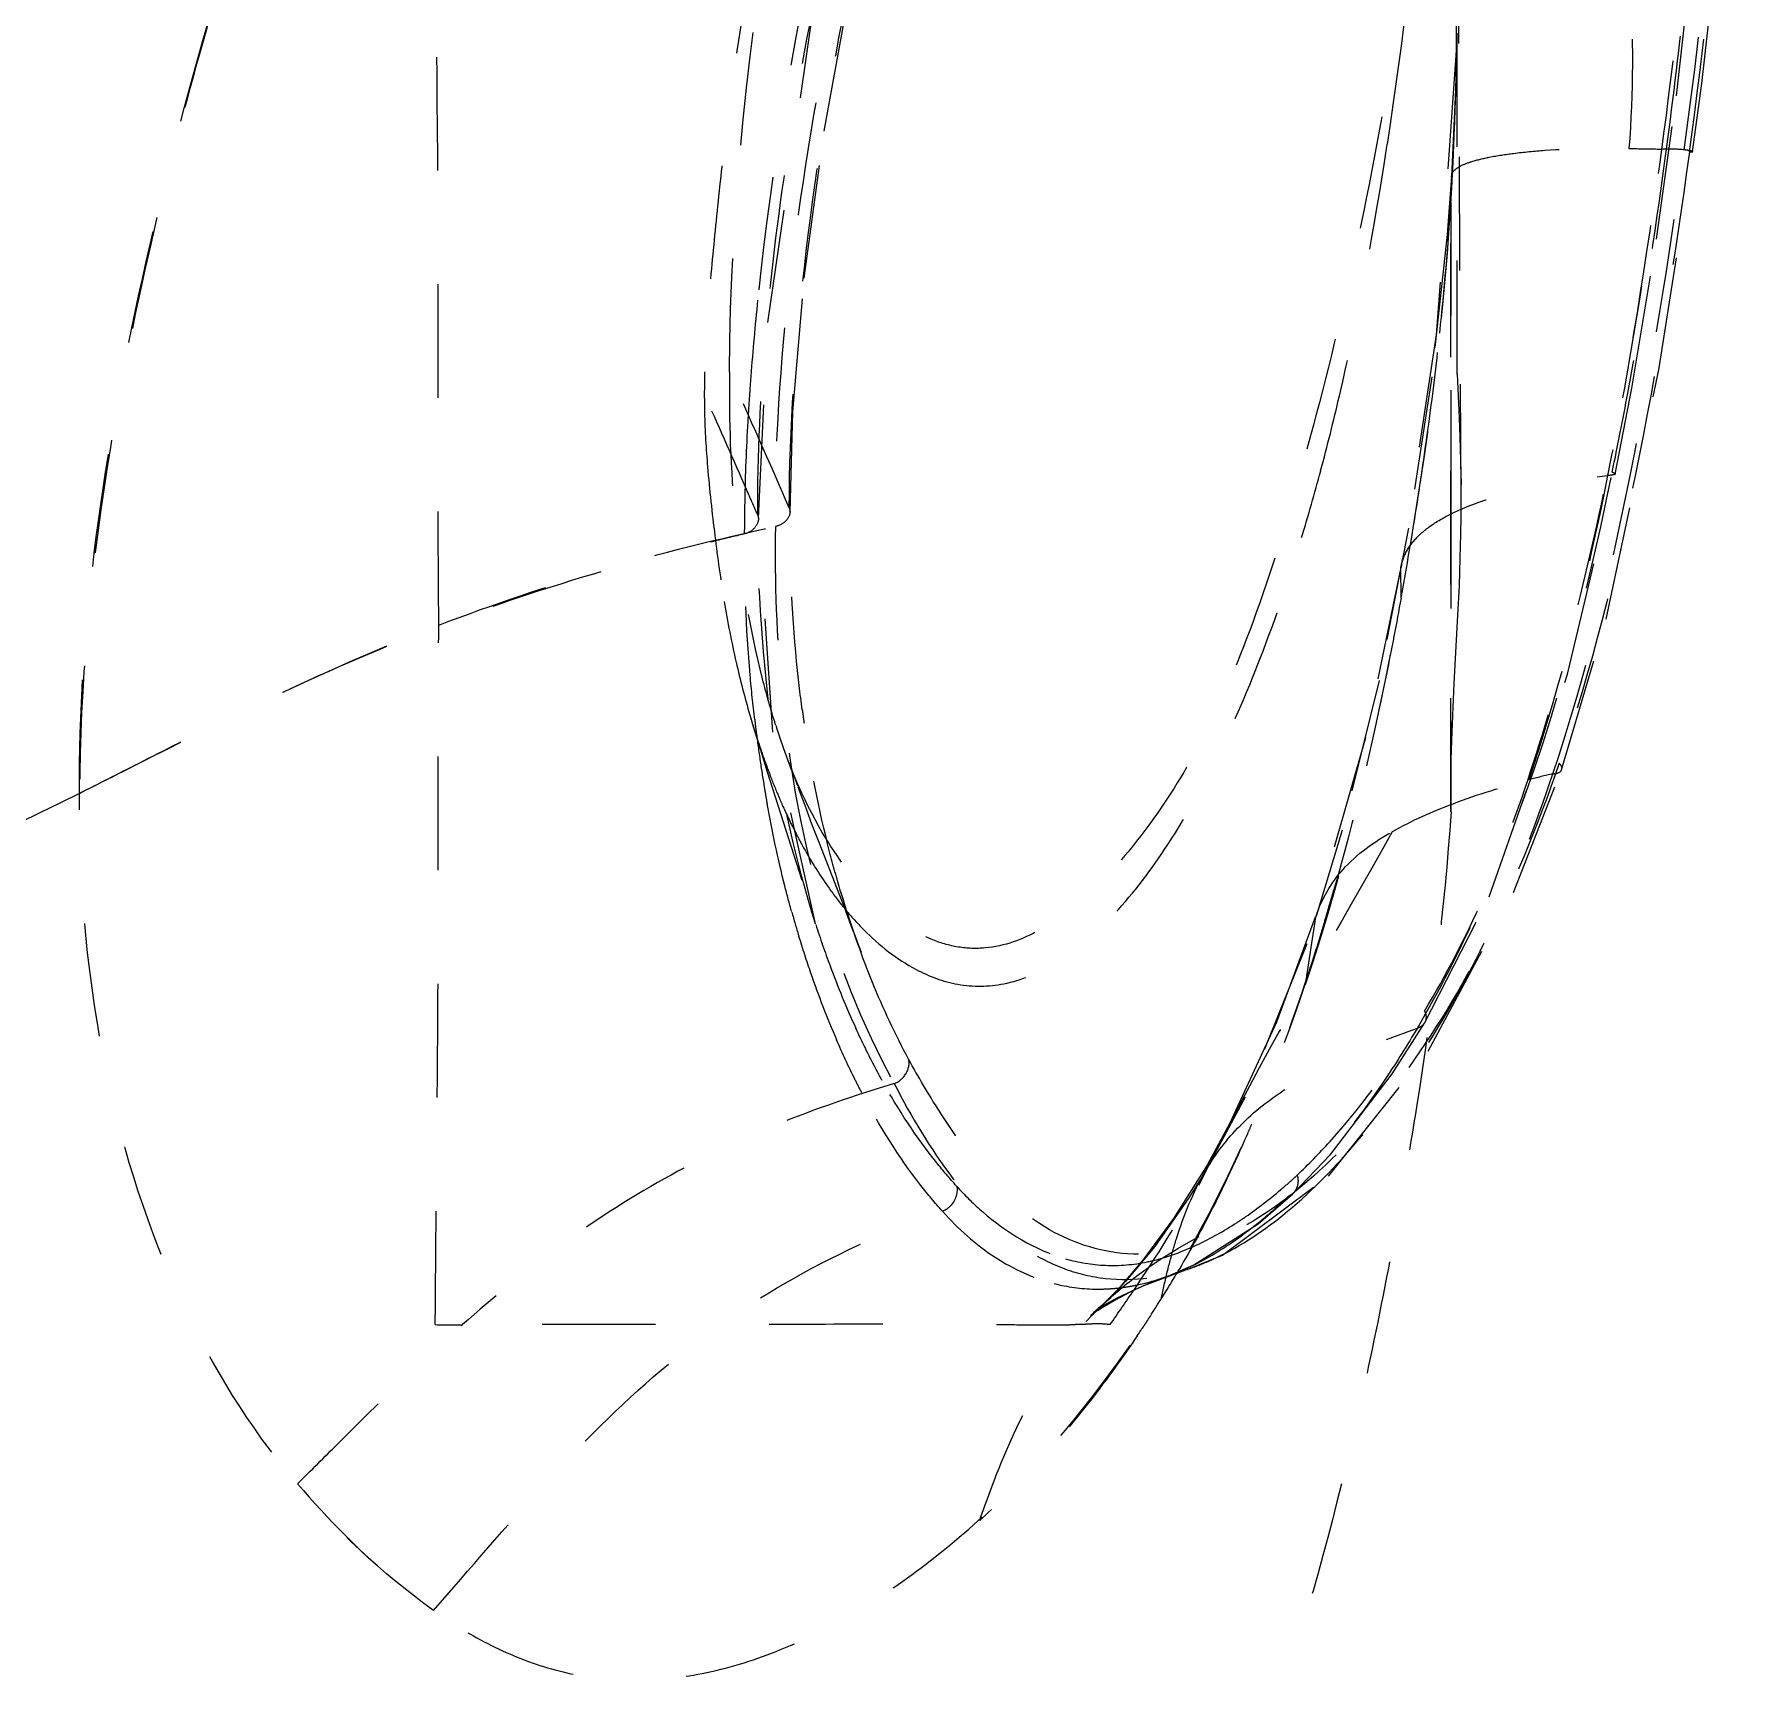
# Model space of a CAD drawing. Header units: millimetres. Extents: x 1540 to 3369, y -3458 to 1222.
# Drawn here: x 2607.79 to 2632.3, y -525.39 to -501.6 of the extents above; entities that cross this region are included whole.
import ezdxf

# ---------------------------------------------------------------- set-up
doc = ezdxf.new("R2010")
doc.units = ezdxf.units.MM
doc.header["$LTSCALE"] = 16.335
doc.linetypes.add('HIDDEN', pattern=[0.2, 0.1, -0.1])
doc.layers.add('21', color=7, linetype='CONTINUOUS')

msp = doc.modelspace()

# ---------------------------------------------------------------- linework, layer by layer
at = {"layer": '21', "color": 8, "linetype": 'HIDDEN'}
for p, q in [((2628.251, -506.491), (2628.251, -483.979)), ((2628.307, -508.27), (2628.252, -497.488)), ((2628.232, -501.912), (2627.951, -505.927)), ((2631.3, -503.256), (2631.192, -503.256)), ((2631.248, -503.357), (2631.261, -503.255)), ((2631.59, -503.298), (2631.64, -503.296)), ((2631.64, -503.296), (2631.64, -503.295)), ((2628.171, -503.646), (2628.109, -504.486)), ((2628.171, -503.648), (2628.171, -503.646)), ((2628.18, -503.699), (2628.171, -503.648)), ((2628.16, -504.017), (2628.16, -506.72)), ((2628.161, -512.783), (2628.161, -504.02)), ((2628.109, -504.486), (2627.885, -506.529)), ((2627.951, -505.927), (2627.445, -509.266)), ((2628.251, -506.489), (2628.279, -507.124)), ((2628.16, -506.72), (2628.16, -508.228)), ((2630.523, -507.928), (2630.523, -507.929)), ((2628.16, -508.228), (2628.161, -512.783)), ((2618.194, -508.519), (2618.204, -508.564)), ((2618.204, -508.564), (2618.205, -508.573)), ((2618.649, -508.414), (2618.66, -508.47)), ((2627.442, -509.273), (2626.932, -511.722)), ((2627.442, -509.273), (2627.443, -509.267)), ((2627.444, -509.712), (2627.442, -509.273)), ((2626.932, -511.722), (2626.087, -514.682)), ((2618.233, -511.894), (2618.332, -512.21)), ((2618.332, -512.21), (2619.03, -514.405)), ((2618.623, -512.031), (2618.662, -512.136)), ((2618.662, -512.136), (2618.702, -512.242)), ((2618.702, -512.242), (2618.766, -512.408)), ((2629.752, -512.181), (2629.753, -512.177)), ((2618.77, -512.419), (2618.77, -512.418)), ((2618.87, -512.69), (2618.97, -512.957)), ((2618.97, -512.957), (2619.071, -513.222)), ((2619.071, -513.222), (2619.369, -513.984)), ((2619.369, -513.984), (2619.421, -514.117)), ((2619.395, -514.114), (2619.41, -514.133)), ((2619.421, -514.117), (2619.544, -514.444)), ((2619.459, -514.163), (2619.427, -514.061)), ((2619.49, -514.26), (2619.459, -514.163)), ((2619.52, -514.35), (2619.49, -514.26)), ((2619.549, -514.435), (2619.52, -514.35)), ((2619.544, -514.444), (2619.594, -514.574)), ((2619.576, -514.512), (2619.549, -514.435)), ((2626.072, -515.266), (2626.217, -514.3)), ((2626.217, -514.3), (2626.222, -514.283)), ((2619.601, -514.583), (2619.576, -514.512)), ((2619.594, -514.574), (2619.64, -514.692)), ((2619.625, -514.647), (2619.601, -514.583)), ((2619.646, -514.705), (2619.625, -514.647)), ((2619.64, -514.692), (2619.683, -514.8)), ((2619.665, -514.754), (2619.646, -514.705)), ((2626.087, -514.682), (2625.203, -516.885)), ((2619.68, -514.795), (2619.665, -514.754)), ((2627.78, -515.822), (2627.779, -515.823)), ((2625.203, -516.885), (2624.629, -517.955)), ((2624.982, -517.261), (2624.534, -518.157)), ((2624.983, -517.261), (2624.982, -517.261)), ((2624.629, -517.955), (2624.641, -517.934)), ((2625.886, -518.277), (2625.817, -518.318)), ((2625.888, -518.274), (2625.886, -518.277)), ((2623.902, -519.033), (2623.482, -519.537)), ((2623.482, -519.537), (2623.358, -519.67)), ((2624.083, -519.462), (2624.091, -519.459)), ((2624.348, -519.371), (2624.37, -519.364)), ((2622.982, -520.024), (2622.979, -520.026)), ((2623.091, -519.926), (2623.068, -519.945))]:
    msp.add_line(p, q, dxfattribs=at)
for points in [[(2630.523, -507.928), (2630.76, -506.695), (2631.117, -504.55), (2631.402, -502.491), (2631.626, -500.513), (2631.8, -498.621), (2631.933, -496.833), (2632.032, -495.152), (2632.1, -493.588), (2632.149, -492.139), (2632.186, -490.8), (2632.301, -485.496)], [(2618.66, -508.47), (2618.7, -507.036), (2618.863, -505.11), (2619.151, -503), (2619.563, -500.714), (2620.105, -498.248), (2620.778, -495.606), (2621.501, -493.029)], [(2618.204, -508.564), (2618.34, -505.75), (2618.974, -501.39), (2619.917, -497.185)], [(2628.257, -498.166), (2628.23, -502.306), (2628.171, -503.648)], [(2631.636, -503.295), (2631.767, -502.315), (2632.011, -500.166), (2632.146, -498.707)], [(2629.752, -512.181), (2630.393, -510.013), (2631.151, -506.432), (2631.64, -503.295)], [(2627.885, -506.529), (2627.552, -508.705), (2627.127, -510.897), (2626.598, -513.046), (2626.222, -514.283)], [(2628.279, -507.124), (2628.289, -507.398), (2628.306, -508.077)], [(2627.779, -515.823), (2628.71, -514.005), (2629.838, -510.806), (2630.523, -507.929)], [(2628.207, -510.939), (2628.262, -509.959), (2628.282, -509.533), (2628.296, -509.139), (2628.303, -508.794), (2628.306, -508.543), (2628.307, -508.411), (2628.307, -508.27)], [(2619.026, -514.394), (2618.413, -511.638), (2618.205, -508.573)], [(2628.164, -512.036), (2628.172, -511.752), (2628.186, -511.399), (2628.207, -510.939)], [(2618.081, -511.392), (2618.13, -511.558), (2618.233, -511.894)], [(2618.454, -511.539), (2618.471, -511.591), (2618.49, -511.649), (2618.509, -511.707), (2618.528, -511.763), (2618.547, -511.818), (2618.566, -511.872), (2618.585, -511.926), (2618.623, -512.031)], [(2624.369, -519.362), (2624.875, -519.156), (2626.401, -518.024), (2627.832, -516.225), (2629.06, -513.946), (2629.749, -512.176)], [(2618.772, -512.422), (2618.792, -512.476), (2618.87, -512.69)], [(2619.427, -514.061), (2619.394, -513.953), (2619.387, -513.93)], [(2626.208, -514.298), (2625.652, -515.809), (2624.983, -517.261)], [(2625.888, -518.274), (2626.428, -517.712), (2627.317, -516.553), (2627.78, -515.822)], [(2624.982, -517.261), (2624.654, -517.862), (2624.173, -518.63)], [(2624.641, -517.934), (2624.394, -518.335), (2623.902, -519.033)], [(2624.091, -519.46), (2624.467, -519.299), (2625.388, -518.709), (2625.886, -518.277)], [(2624.173, -518.63), (2623.733, -519.231), (2623.376, -519.649), (2623.14, -519.884), (2623.091, -519.926)], [(2623.031, -519.989), (2623.153, -519.888), (2623.362, -519.77), (2623.722, -519.602), (2624.348, -519.371)], [(2623.081, -519.954), (2623.147, -519.912), (2623.226, -519.864), (2623.318, -519.81), (2623.419, -519.755), (2623.527, -519.7), (2623.642, -519.644), (2623.76, -519.591), (2623.882, -519.539), (2624.013, -519.488)], [(2623.205, -519.824), (2623.134, -519.89), (2623.101, -519.921), (2623.062, -519.956), (2623.024, -519.989), (2622.997, -520.011), (2622.982, -520.024)], [(2622.979, -520.026), (2622.98, -520.025), (2622.996, -520.013), (2623.031, -519.989)]]:
    msp.add_lwpolyline(points, dxfattribs=at)
for centre, radius, start, end in [((2548.422, -491.798), 83.88, 352.14124, 355.32706), ((2545.963, -491.412), 86.447, 352.09728, 355.13611), ((2558.908, -492.684), 69.141, 351.45048, 354.18191), ((2563.991, -500.454), 64.271, 358.5387, 358.97564), ((2569.162, -500.582), 59.098, 357.43036, 358.53447), ((2566.528, -493.807), 61.439, 350.94375, 351.42947), ((2574.529, -500.828), 53.726, 356.9902, 357.4364), ((2583.082, -501.279), 45.161, 356.5248, 356.992), ((2594.962, -501.929), 33.265, 356.3973, 356.9498), ((2585.018, -501.295), 43.228, 353.882, 356.3906), ((2659.161, -509.648), 41.184, 174.1176, 175.6406), ((2580.486, -500.806), 47.787, 351.5811, 353.8782), ((2629.834, -506.8), 12.407, 178.4205, 179.8819), ((2636.141, -506.798), 18.354, 178.9546, 185.4987), ((2654.86, -509.308), 36.87, 175.6593, 176.1823), ((2574.535, -499.973), 53.796, 351.4024, 351.6305), ((2597.695, -500.247), 29.595, 343.1171, 345.0497), ((2569.723, -499.229), 58.666, 350.13281, 351.3866), ((2644.152, -508.838), 26.15, 179.0341, 179.8922), ((2628.705, -554.6), 47.044, 103.1507, 103.6754), ((2562.999, -498.076), 65.488, 349.76458, 350.14711), ((2632.36, -507.34), 14.846, 189.3845, 192.8242), ((2630.699, -507.706), 13.145, 192.8745, 196.2864), ((2629.669, -508.001), 12.074, 196.3142, 197.8262), ((2638.637, -509.05), 20.627, 186.7068, 187.2799), ((2637.926, -508.771), 19.26, 187.5994, 188.172), ((2628.459, -508.392), 10.802, 197.8144, 200.9572), ((2638.326, -509.091), 20.313, 187.2777, 188.4696), ((2637.576, -509.203), 19.555, 188.468, 189.6365), ((2633.127, -526.873), 15.049, 103.4482, 104.7915), ((2636.937, -509.31), 18.908, 189.6396, 190.2299), ((2627.075, -508.913), 9.324, 201.0105, 202.9647), ((2623.622, -510.757), 5.398, 214.6669, 218.4593), ((2633.491, -509.742), 14.713, 196.5392, 200.3162), ((2593.04, -504.328), 34.783, 343.2625, 343.9946), ((2623.14, -511.137), 4.784, 218.7769, 220.3232), ((2633.909, -510.002), 15.799, 195.5017, 196.7951), ((2632.207, -510.182), 13.838, 197.7658, 200.3691), ((2632.832, -510.331), 14.674, 196.7777, 198.9681), ((2631.404, -510.825), 13.162, 198.9549, 203.435), ((2631.487, -510.46), 13.066, 200.3242, 204.5734), ((2604.851, -508.519), 22.242, 336.4475, 336.8214), ((2606.131, -509.082), 20.844, 334.2204, 336.4588), ((2621.246, -512.988), 6.879, 311.2692, 313.1407), ((2624.55, -515.018), 4.704, 222.0043, 222.412), ((2621.384, -513.144), 6.67, 310.4655, 311.2638), ((2623.086, -516.047), 3.286, 287.1874, 291.3813), ((2623.208, -516.441), 2.874, 281.7252, 287.1993), ((2623.088, -517.089), 2.557, 255.7214, 268.9367), ((2611.786, -512.043), 14.458, 327.6309, 329.5854), ((2622.85, -516.067), 3.612, 290.0851, 293.7237), ((2623.086, -517.067), 2.579, 268.9763, 271.5199), ((2626.65, -523.537), 5.065, 132.9243, 134.5902), ((2623.084, -516.996), 2.65, 271.5282, 275.1637), ((2623.074, -516.883), 2.764, 275.1671, 278.7017), ((2609.14, -510.572), 17.481, 327.3107, 328.2018), ((2626.554, -523.439), 4.928, 134.5906, 136.3324), ((2609.476, -510.789), 17.081, 326.0857, 327.312), ((2613.758, -493.865), 26.293, 269.5673, 270.4208)]:
    msp.add_arc(centre, radius, start, end, dxfattribs=at)
for points, knots in [([(2632.197, -482.415), (2632.245, -483.445), (2632.202, -485.442), (2632.094, -488.345), (2632.041, -491.167), (2631.946, -495.143), (2631.671, -499.405), (2631.105, -504.065), (2630.687, -506.606), (2630.41, -507.951)], [0, 0, 0, 0, 0.120585, 0.233469, 0.340009, 0.450823, 0.698828, 0.839374, 1, 1, 1, 1]), ([(2628.107, -489.771), (2628.067, -490.224), (2628.011, -491.205), (2627.944, -493.331), (2627.892, -496.085), (2627.689, -499.299), (2627.279, -502.318), (2626.712, -505.163), (2626.056, -507.792), (2625.362, -510.026), (2624.63, -511.741), (2623.858, -512.974), (2623.093, -513.873), (2622.321, -514.502), (2621.614, -514.763), (2621.071, -514.744), (2620.507, -514.576), (2619.782, -514.045), (2619, -512.988), (2618.623, -512.068), (2618.452, -511.533)], [0, 0, 0, 0, 0.043231, 0.093281, 0.202113, 0.30499, 0.399078, 0.491373, 0.580596, 0.656435, 0.713418, 0.757257, 0.794123, 0.82521, 0.851134, 0.86341, 0.876245, 0.906527, 0.946599, 1, 1, 1, 1]), ([(2613.537, -491.802), (2612.854, -493.651), (2611.882, -496.401), (2610.691, -500.051), (2609.69, -503.527), (2608.765, -507.657), (2608.448, -510.963), (2608.447, -512.52)], [0, 0, 0, 0, 0.275828, 0.408317, 0.537382, 0.782057, 1, 1, 1, 1]), ([(2617.79, -506.464), (2617.799, -504.038), (2618.323, -499.348), (2619.417, -494.781), (2620.032, -492.601)], [0, 0, 0, 0, 0.517118, 1, 1, 1, 1]), ([(2621.287, -493.06), (2620.861, -494.466), (2620.111, -497.212), (2619.24, -501.251), (2618.609, -505.039), (2618.433, -507.505), (2618.449, -508.683)], [0, 0, 0, 0, 0.276862, 0.535919, 0.777986, 1, 1, 1, 1]), ([(2618.649, -508.414), (2618.65, -507.261), (2618.827, -504.836), (2619.657, -499.66), (2620.695, -495.698), (2621.497, -493.002)], [0, 0, 0, 0, 0.220049, 0.463109, 1, 1, 1, 1]), ([(2631.261, -503.255), (2631.361, -502.504), (2631.716, -499.501), (2631.928, -496.482), (2632.029, -494.218)], [0, 0, 0, 0, 0.250394, 1, 1, 1, 1]), ([(2618.82, -497.067), (2618.626, -497.902), (2618.276, -499.539), (2617.924, -501.573), (2617.715, -503.145), (2617.595, -504.279), (2617.489, -505.379), (2617.442, -506.103), (2617.432, -506.458)], [0, 0, 0, 0, 0.270541, 0.528185, 0.651343, 0.770958, 0.8879, 1, 1, 1, 1]), ([(2618.194, -508.519), (2618.194, -507.649), (2618.278, -505.854), (2618.637, -503.078), (2619.178, -500.154), (2619.654, -498.161), (2619.912, -497.147)], [0, 0, 0, 0, 0.226448, 0.466844, 0.72785, 1, 1, 1, 1]), ([(2619.707, -497.259), (2619.529, -497.971), (2618.888, -500.666), (2618.402, -503.401), (2618.194, -505.427)], [0, 0, 0, 0, 0.26492, 1, 1, 1, 1]), ([(2608.443, -512.519), (2608.436, -511.365), (2608.605, -508.959), (2609.265, -505.262), (2610.276, -501.358), (2611.117, -498.709), (2611.575, -497.351)], [0, 0, 0, 0, 0.222605, 0.463958, 0.723639, 1, 1, 1, 1]), ([(2613.61, -510.1), (2613.599, -509.135), (2613.603, -507.156), (2613.603, -503.047), (2613.559, -499.901), (2613.559, -497.771)], [0, 0, 0, 0, 0.234622, 0.481534, 1, 1, 1, 1]), ([(2630.467, -498.424), (2630.591, -499.22), (2630.785, -500.824), (2630.782, -502.443), (2630.72, -503.248)], [0, 0, 0, 0, 0.499735, 1, 1, 1, 1]), ([(2628.173, -503.629), (2628.185, -503.57), (2628.299, -503.49), (2628.486, -503.424), (2628.744, -503.362), (2629.094, -503.31), (2629.763, -503.246), (2630.316, -503.242), (2630.719, -503.248)], [0, 0, 0, 0, 0.068845, 0.135671, 0.233935, 0.368397, 0.540128, 1, 1, 1, 1]), ([(2629.285, -512.324), (2629.763, -510.895), (2630.499, -507.883), (2630.975, -504.827), (2631.192, -503.257)], [0, 0, 0, 0, 0.48719, 1, 1, 1, 1]), ([(2629.628, -512.237), (2630.102, -510.824), (2630.825, -507.842), (2631.298, -504.82), (2631.514, -503.267)], [0, 0, 0, 0, 0.487391, 1, 1, 1, 1]), ([(2631.59, -503.298), (2631.376, -504.849), (2630.901, -507.809), (2630.185, -510.73), (2629.719, -512.084)], [0, 0, 0, 0, 0.52244, 1, 1, 1, 1]), ([(2630.481, -507.9), (2630.559, -507.522), (2630.856, -506.015), (2631.095, -504.497), (2631.248, -503.357)], [0, 0, 0, 0, 0.251136, 1, 1, 1, 1]), ([(2630.719, -503.248), (2630.757, -503.249), (2630.915, -503.251), (2631.072, -503.253), (2631.192, -503.257)], [0, 0, 0, 0, 0.24297, 1, 1, 1, 1]), ([(2631.64, -503.295), (2631.641, -503.291), (2631.625, -503.287), (2631.604, -503.28), (2631.562, -503.273), (2631.532, -503.269), (2631.514, -503.267)], [0, 0, 0, 0, 0.077018, 0.276321, 0.591129, 1, 1, 1, 1]), ([(2626.288, -507.882), (2626.384, -507.525), (2626.746, -506.069), (2627.023, -504.593), (2627.201, -503.478)], [0, 0, 0, 0, 0.246782, 1, 1, 1, 1]), ([(2626.072, -515.266), (2626.664, -513.517), (2627.516, -509.78), (2628.042, -505.989), (2628.162, -504.02)], [0, 0, 0, 0, 0.48337, 1, 1, 1, 1]), ([(2618.194, -508.519), (2618.13, -508.373), (2617.876, -507.791), (2617.619, -507.21), (2617.427, -506.775)], [0, 0, 0, 0, 0.250975, 1, 1, 1, 1]), ([(2617.427, -506.775), (2617.427, -506.865), (2617.431, -507.216), (2617.452, -507.567), (2617.474, -507.826)], [0, 0, 0, 0, 0.258078, 1, 1, 1, 1]), ([(2618.072, -506.853), (2618.063, -506.984), (2618.032, -507.498), (2618.012, -508.013), (2618.006, -508.397)], [0, 0, 0, 0, 0.254083, 1, 1, 1, 1]), ([(2617.474, -507.826), (2617.501, -508.157), (2617.573, -508.803), (2617.661, -509.447), (2617.713, -509.76)], [0, 0, 0, 0, 0.510777, 1, 1, 1, 1]), ([(2627.443, -509.267), (2627.457, -509.189), (2627.514, -509.027), (2627.686, -508.809), (2627.942, -508.611), (2628.437, -508.356), (2629.271, -508.111), (2629.999, -507.998), (2630.41, -507.951)], [0, 0, 0, 0, 0.069584, 0.147894, 0.240796, 0.352469, 0.636256, 1, 1, 1, 1]), ([(2627.678, -515.894), (2627.999, -515.353), (2628.591, -514.19), (2629.307, -512.292), (2629.916, -510.194), (2630.251, -508.72), (2630.41, -507.951)], [0, 0, 0, 0, 0.223749, 0.462722, 0.720596, 1, 1, 1, 1]), ([(2627.782, -515.649), (2628.093, -515.13), (2629.352, -512.685), (2630.052, -509.995), (2630.481, -507.9)], [0, 0, 0, 0, 0.220488, 1, 1, 1, 1]), ([(2630.523, -507.929), (2630.521, -507.932), (2630.509, -507.937), (2630.473, -507.944), (2630.437, -507.948), (2630.41, -507.951)], [0, 0, 0, 0, 0.09648, 0.293359, 1, 1, 1, 1]), ([(2630.481, -507.9), (2630.492, -507.905), (2630.505, -507.911), (2630.524, -507.923), (2630.523, -507.928)], [0, 0, 0, 0, 0.709381, 1, 1, 1, 1]), ([(2618.452, -511.533), (2618.383, -511.315), (2618.108, -510.341), (2617.947, -509.337), (2617.872, -508.557)], [0, 0, 0, 0, 0.22584, 1, 1, 1, 1]), ([(2618.205, -508.573), (2618.205, -508.586), (2618.196, -508.646), (2618.158, -508.699), (2618.123, -508.728)], [0, 0, 0, 0, 0.233276, 1, 1, 1, 1]), ([(2619.026, -514.394), (2618.741, -513.501), (2618.324, -511.551), (2618.194, -509.566), (2618.194, -508.519)], [0, 0, 0, 0, 0.472359, 1, 1, 1, 1]), ([(2618.66, -508.47), (2618.659, -508.518), (2618.603, -508.62), (2618.505, -508.671), (2618.449, -508.683)], [0, 0, 0, 0, 0.459497, 1, 1, 1, 1]), ([(2618.835, -511.318), (2618.804, -511.086), (2618.693, -510.122), (2618.649, -509.15), (2618.649, -508.414)], [0, 0, 0, 0, 0.241314, 1, 1, 1, 1]), ([(2613.61, -510.1), (2614.388, -509.802), (2615.985, -509.266), (2617.619, -508.862), (2618.449, -508.683)], [0, 0, 0, 0, 0.495206, 1, 1, 1, 1]), ([(2618.151, -511.459), (2618.126, -511.246), (2618.036, -510.359), (2618.001, -509.466), (2618.002, -508.789)], [0, 0, 0, 0, 0.240913, 1, 1, 1, 1]), ([(2618.449, -508.683), (2618.437, -509.481), (2618.529, -512.22), (2619.215, -514.985), (2620.156, -516.689)], [0, 0, 0, 0, 0.290818, 1, 1, 1, 1]), ([(2608.443, -512.519), (2608.726, -512.377), (2609.39, -512.035), (2610.819, -511.317), (2612.715, -510.425), (2615.105, -509.555), (2616.732, -509.096), (2617.583, -508.889)], [0, 0, 0, 0, 0.096488, 0.227273, 0.486307, 0.733443, 1, 1, 1, 1]), ([(2620.471, -515.05), (2620.659, -515.15), (2621.072, -515.307), (2621.781, -515.294), (2622.537, -514.969), (2623.308, -514.322), (2624.072, -513.344), (2624.801, -512.063), (2625.462, -510.532), (2625.838, -509.423), (2626.014, -508.842)], [0, 0, 0, 0, 0.068616, 0.139808, 0.223448, 0.329026, 0.462036, 0.622112, 0.803927, 1, 1, 1, 1]), ([(2627.444, -509.712), (2627.378, -510.077), (2627.105, -511.49), (2626.769, -512.891), (2626.474, -513.919)], [0, 0, 0, 0, 0.257211, 1, 1, 1, 1]), ([(2608.444, -512.518), (2608.865, -512.306), (2610.56, -511.445), (2612.274, -510.612), (2613.61, -510.1)], [0, 0, 0, 0, 0.247689, 1, 1, 1, 1]), ([(2613.559, -520.157), (2613.571, -518.574), (2613.601, -516.134), (2613.603, -512.782), (2613.599, -511.012), (2613.61, -510.1)], [0, 0, 0, 0, 0.472204, 0.727709, 1, 1, 1, 1]), ([(2619.387, -513.93), (2619.331, -513.742), (2619.11, -512.945), (2618.951, -512.132), (2618.862, -511.509)], [0, 0, 0, 0, 0.238589, 1, 1, 1, 1]), ([(2629.719, -512.084), (2629.406, -512.991), (2628.751, -514.605), (2627.507, -516.628), (2626.233, -518.074), (2624.912, -518.982), (2623.524, -519.253), (2622.208, -518.815), (2621.385, -517.941), (2620.792, -517.086), (2620.502, -516.595), (2620.364, -516.339)], [0, 0, 0, 0, 0.201115, 0.363601, 0.49549, 0.602755, 0.693729, 0.781299, 0.88072, 0.939153, 1, 1, 1, 1]), ([(2625.744, -518.584), (2626.116, -518.285), (2626.853, -517.534), (2627.863, -516.144), (2628.84, -514.357), (2629.375, -512.99), (2629.628, -512.237)], [0, 0, 0, 0, 0.190378, 0.41638, 0.683281, 1, 1, 1, 1]), ([(2629.628, -512.237), (2629.643, -512.237), (2629.688, -512.233), (2629.74, -512.21), (2629.752, -512.181)], [0, 0, 0, 0, 0.324761, 1, 1, 1, 1]), ([(2629.753, -512.177), (2629.755, -512.17), (2629.759, -512.135), (2629.737, -512.104), (2629.719, -512.084)], [0, 0, 0, 0, 0.208063, 1, 1, 1, 1]), ([(2627.319, -513.068), (2627.597, -512.91), (2628.243, -512.626), (2628.916, -512.42), (2629.285, -512.324)], [0, 0, 0, 0, 0.455902, 1, 1, 1, 1]), ([(2608.443, -512.519), (2606.935, -513.276), (2603.806, -514.694), (2598.928, -516.523), (2593.849, -518.05), (2590.374, -518.813), (2588.623, -519.129)], [0, 0, 0, 0, 0.241473, 0.491291, 0.745272, 1, 1, 1, 1]), ([(2613.533, -524.268), (2612.794, -523.731), (2611.369, -522.411), (2609.743, -519.769), (2608.664, -516.396), (2608.438, -513.877), (2608.443, -512.519)], [0, 0, 0, 0, 0.206305, 0.433554, 0.69309, 1, 1, 1, 1]), ([(2618.684, -514.224), (2618.649, -514.1), (2618.513, -513.585), (2618.402, -513.065), (2618.33, -512.668)], [0, 0, 0, 0, 0.24287, 1, 1, 1, 1]), ([(2618.49, -512.551), (2618.509, -512.594), (2618.583, -512.766), (2618.663, -512.935), (2618.726, -513.058)], [0, 0, 0, 0, 0.255273, 1, 1, 1, 1]), ([(2628.162, -512.783), (2628.067, -514.193), (2627.803, -516.301), (2627.32, -519.085), (2626.762, -521.855), (2625.861, -525.291), (2624.389, -529.304), (2622.515, -533.154), (2620.251, -536.775), (2617.657, -540.157), (2614.759, -543.285), (2611.582, -546.135), (2608.175, -548.712), (2604.577, -551.044), (2599.565, -553.848), (2593, -556.731), (2587.447, -558.169), (2584.662, -558.664)], [0, 0, 0, 0, 0.062109, 0.093159, 0.124132, 0.186217, 0.249037, 0.311596, 0.373975, 0.436327, 0.498607, 0.561046, 0.623561, 0.686106, 0.749278, 0.875729, 1, 1, 1, 1]), ([(2618.726, -513.058), (2618.761, -513.127), (2618.9, -513.391), (2619.056, -513.646), (2619.182, -513.828)], [0, 0, 0, 0, 0.259308, 1, 1, 1, 1]), ([(2626.222, -514.283), (2626.303, -514.038), (2626.592, -513.54), (2627.059, -513.214), (2627.319, -513.068)], [0, 0, 0, 0, 0.463942, 1, 1, 1, 1]), ([(2619.492, -514.233), (2619.565, -514.319), (2619.853, -514.633), (2620.194, -514.904), (2620.471, -515.05)], [0, 0, 0, 0, 0.264977, 1, 1, 1, 1]), ([(2626.349, -514.345), (2626.272, -514.602), (2625.961, -515.592), (2625.601, -516.567), (2625.298, -517.274)], [0, 0, 0, 0, 0.258913, 1, 1, 1, 1]), ([(2620.364, -516.339), (2620.171, -515.982), (2619.939, -515.488), (2619.742, -514.98), (2619.694, -514.85)], [0, 0, 0, 0, 0.746016, 1, 1, 1, 1]), ([(2611.579, -522.444), (2612.021, -522.961), (2612.727, -523.682), (2613.785, -524.465), (2614.615, -524.915), (2615.507, -525.211), (2616.473, -525.307), (2617.498, -525.185), (2618.566, -524.847), (2619.643, -524.295), (2621.125, -523.273), (2622.91, -521.49), (2624.748, -518.678), (2625.663, -516.469), (2626.067, -515.264)], [0, 0, 0, 0, 0.099766, 0.146844, 0.19257, 0.237652, 0.28372, 0.333665, 0.388061, 0.447046, 0.510408, 0.651403, 0.813636, 1, 1, 1, 1]), ([(2625.949, -518.007), (2626.113, -517.854), (2626.81, -517.139), (2627.385, -516.312), (2627.782, -515.649)], [0, 0, 0, 0, 0.224821, 1, 1, 1, 1]), ([(2627.782, -515.649), (2627.789, -515.663), (2627.81, -515.719), (2627.802, -515.785), (2627.78, -515.822)], [0, 0, 0, 0, 0.274851, 1, 1, 1, 1]), ([(2619.984, -516.649), (2619.951, -516.589), (2619.818, -516.341), (2619.694, -516.088), (2619.605, -515.894)], [0, 0, 0, 0, 0.243104, 1, 1, 1, 1]), ([(2624.641, -517.935), (2624.777, -517.704), (2625.116, -517.259), (2625.811, -516.72), (2626.681, -516.269), (2627.328, -516.019), (2627.678, -515.894)], [0, 0, 0, 0, 0.215188, 0.443282, 0.70127, 1, 1, 1, 1]), ([(2627.678, -515.894), (2627.534, -516.138), (2626.993, -517.003), (2626.35, -517.81), (2625.816, -518.318)], [0, 0, 0, 0, 0.278082, 1, 1, 1, 1]), ([(2627.779, -515.823), (2627.763, -515.849), (2627.729, -515.879), (2627.689, -515.892), (2627.678, -515.894)], [0, 0, 0, 0, 0.733916, 1, 1, 1, 1]), ([(2619.692, -516.824), (2619.66, -516.763), (2619.531, -516.512), (2619.412, -516.256), (2619.327, -516.06)], [0, 0, 0, 0, 0.244551, 1, 1, 1, 1]), ([(2620.156, -516.689), (2620.227, -516.667), (2620.344, -516.562), (2620.383, -516.406), (2620.364, -516.339)], [0, 0, 0, 0, 0.516241, 1, 1, 1, 1]), ([(2621.054, -518.166), (2620.956, -518.057), (2620.555, -517.584), (2620.212, -517.063), (2619.984, -516.649)], [0, 0, 0, 0, 0.237536, 1, 1, 1, 1]), ([(2620.156, -516.689), (2619.585, -516.866), (2618.451, -517.247), (2616.832, -518.028), (2615.324, -519.003), (2614.399, -519.762), (2613.951, -520.157)], [0, 0, 0, 0, 0.250005, 0.499998, 0.74999, 1, 1, 1, 1]), ([(2620.851, -518.527), (2620.743, -518.407), (2620.303, -517.879), (2619.937, -517.291), (2619.692, -516.824)], [0, 0, 0, 0, 0.233999, 1, 1, 1, 1]), ([(2620.156, -516.689), (2620.401, -517.165), (2620.799, -517.839), (2621.452, -518.599), (2621.964, -519.041), (2622.523, -519.347), (2623.32, -519.563), (2623.956, -519.493), (2624.348, -519.369)], [0, 0, 0, 0, 0.294319, 0.426868, 0.549454, 0.663857, 0.774015, 1, 1, 1, 1]), ([(2624.113, -519.281), (2624.144, -519.161), (2624.273, -518.704), (2624.452, -518.258), (2624.629, -517.955)], [0, 0, 0, 0, 0.262504, 1, 1, 1, 1]), ([(2625.949, -518.007), (2625.957, -518.03), (2625.974, -518.124), (2625.938, -518.226), (2625.888, -518.274)], [0, 0, 0, 0, 0.263848, 1, 1, 1, 1]), ([(2621.054, -518.166), (2621.08, -518.27), (2621.009, -518.437), (2620.886, -518.515), (2620.851, -518.527)], [0, 0, 0, 0, 0.744114, 1, 1, 1, 1]), ([(2621.077, -518.191), (2621.188, -518.312), (2621.629, -518.748), (2622.182, -519.083), (2622.62, -519.21)], [0, 0, 0, 0, 0.265166, 1, 1, 1, 1]), ([(2623.205, -519.824), (2623.376, -519.665), (2624.163, -519.03), (2625.092, -518.593), (2625.817, -518.318)], [0, 0, 0, 0, 0.231261, 1, 1, 1, 1]), ([(2623.26, -520.157), (2623.375, -519.994), (2623.825, -519.344), (2624.243, -518.672), (2624.534, -518.157)], [0, 0, 0, 0, 0.252543, 1, 1, 1, 1]), ([(2624.901, -518.147), (2624.85, -518.253), (2624.646, -518.664), (2624.427, -519.068), (2624.254, -519.362)], [0, 0, 0, 0, 0.255669, 1, 1, 1, 1]), ([(2625.046, -518.714), (2625.102, -518.678), (2625.333, -518.525), (2625.552, -518.355), (2625.713, -518.219)], [0, 0, 0, 0, 0.239154, 1, 1, 1, 1]), ([(2625.168, -518.866), (2625.222, -518.826), (2625.447, -518.654), (2625.66, -518.467), (2625.817, -518.318)], [0, 0, 0, 0, 0.238025, 1, 1, 1, 1]), ([(2613.533, -524.268), (2614.057, -523.666), (2615.084, -522.456), (2616.748, -520.767), (2618.686, -519.422), (2620.114, -518.784), (2620.851, -518.527)], [0, 0, 0, 0, 0.254137, 0.505209, 0.751816, 1, 1, 1, 1]), ([(2620.851, -518.527), (2621.075, -518.777), (2621.559, -519.215), (2622.157, -519.491), (2622.457, -519.567)], [0, 0, 0, 0, 0.520513, 1, 1, 1, 1]), ([(2624.37, -519.362), (2624.486, -519.324), (2624.979, -519.131), (2625.428, -518.838), (2625.744, -518.584)], [0, 0, 0, 0, 0.231451, 1, 1, 1, 1]), ([(2624.284, -519.107), (2624.347, -519.082), (2624.61, -518.971), (2624.861, -518.831), (2625.046, -518.714)], [0, 0, 0, 0, 0.235034, 1, 1, 1, 1]), ([(2624.303, -519.374), (2624.375, -519.342), (2624.677, -519.198), (2624.961, -519.018), (2625.168, -518.866)], [0, 0, 0, 0, 0.234965, 1, 1, 1, 1]), ([(2622.62, -519.21), (2622.806, -519.263), (2623.199, -519.33), (2623.596, -519.295), (2623.792, -519.255)], [0, 0, 0, 0, 0.492351, 1, 1, 1, 1]), ([(2623.997, -519.783), (2624.006, -519.74), (2624.041, -519.572), (2624.081, -519.405), (2624.113, -519.281)], [0, 0, 0, 0, 0.254923, 1, 1, 1, 1]), ([(2623.492, -519.615), (2623.54, -519.608), (2623.741, -519.572), (2623.938, -519.515), (2624.083, -519.462)], [0, 0, 0, 0, 0.242242, 1, 1, 1, 1]), ([(2621.386, -522.972), (2621.483, -522.693), (2621.864, -521.645), (2622.42, -520.633), (2622.989, -520.037)], [0, 0, 0, 0, 0.26362, 1, 1, 1, 1]), ([(2611.579, -522.444), (2611.773, -522.253), (2612.55, -521.477), (2613.332, -520.704), (2613.951, -520.157)], [0, 0, 0, 0, 0.24789, 1, 1, 1, 1]), ([(2623.26, -520.157), (2623.192, -520.149), (2623.078, -520.141), (2622.917, -520.154), (2622.793, -520.154), (2622.65, -520.165), (2622.434, -520.168), (2622.064, -520.164), (2621.505, -520.157), (2620.765, -520.152), (2619.551, -520.15), (2617.923, -520.158), (2615.937, -520.157), (2614.61, -520.151), (2613.951, -520.157)], [0, 0, 0, 0, 0.022056, 0.036802, 0.051899, 0.062053, 0.08293, 0.121519, 0.18126, 0.262943, 0.360072, 0.57245, 0.787621, 1, 1, 1, 1]), ([(2623.651, -520.319), (2623.479, -520.574), (2622.803, -521.522), (2622.021, -522.397), (2621.386, -522.972)], [0, 0, 0, 0, 0.264524, 1, 1, 1, 1])]:
    msp.add_open_spline(points, degree=3, knots=knots, dxfattribs=at)
for points in [[(2628.18, -503.7), (2628.252, -502.354), (2628.264, -501.006), (2628.261, -499.658)], [(2631.514, -503.267), (2631.443, -503.259), (2631.371, -503.257), (2631.3, -503.256)], [(2618.649, -508.414), (2618.364, -507.764), (2618.076, -507.114), (2617.79, -506.464)], [(2618.123, -508.728), (2618.089, -508.757), (2618.046, -508.779), (2618.002, -508.789)], [(2627.317, -513.07), (2626.539, -514.466), (2625.719, -515.841), (2624.983, -517.261)]]:
    msp.add_open_spline(points, degree=3, dxfattribs=at)

doc.saveas('drawing.dxf')
